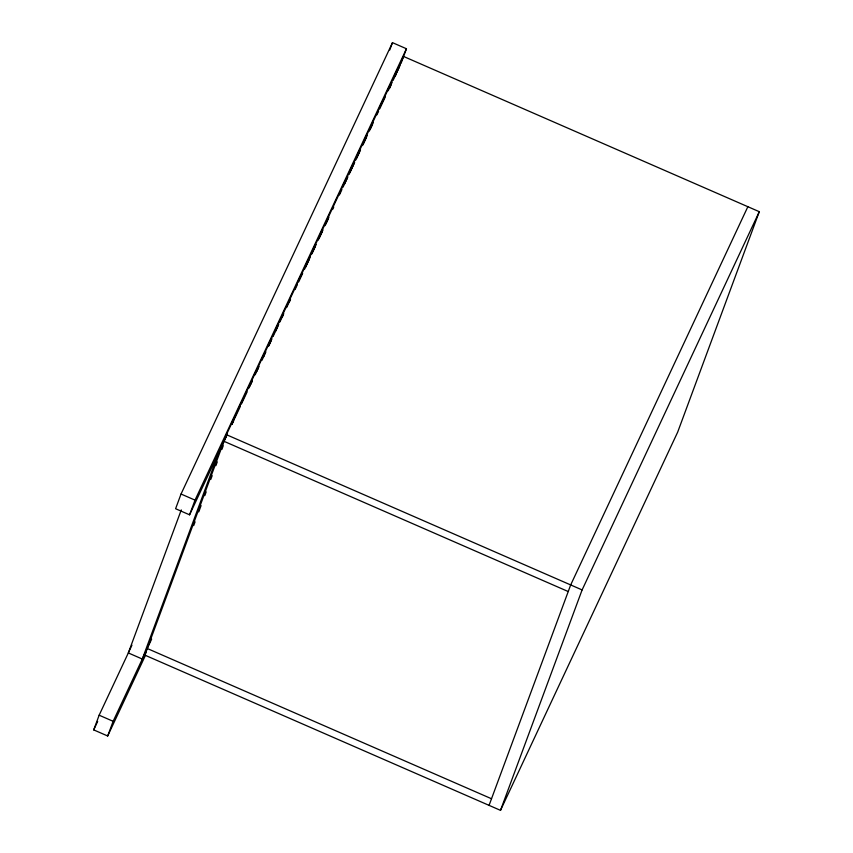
<?xml version="1.0" encoding="UTF-8"?>
<svg xmlns="http://www.w3.org/2000/svg" width="853" height="853" viewBox="0 0 853 853"><rect width="100%" height="100%" fill="white"/><g stroke="black" fill="none" stroke-linecap="round" stroke-linejoin="round"><path stroke-width="1.28" d="M145.564 655.125L107.691 735.99L93.713 729.891L99.151 715.198L131.948 645.199M401.017 63.442L406.454 48.749L392.476 42.65L181.039 494.026L175.601 508.729L189.569 514.817L227.452 433.964M181.273 509.902L128.323 652.94L142.291 659.038L218.741 452.559M107.691 735.99L113.129 721.297L151.631 639.164M189.569 514.817L195.017 500.125L406.454 48.749M144.818 655.115L226.429 434.689L403.597 56.469L759.287 211.693L677.677 432.13L500.498 810.35L144.818 655.115L145.938 652.705M193.695 525.576L195.081 521.833M198.77 511.853L201.084 505.605M204.784 495.625L206.17 491.872M210.787 479.397L212.173 475.654M215.873 465.663L217.259 461.921M221.876 449.435L223.262 445.692M389.757 49.996L392.476 42.65M389.906 87.923L391.292 84.202M395.12 76.471L396.048 73.976M489.068 805.36L570.678 584.934L747.857 206.703M500.498 810.35L582.109 589.924L759.287 211.693M226.706 435.467L223.976 441.3L568.226 591.545M231.877 424.442L233.573 420.828M234.692 418.418L240.343 406.369M241.463 403.959L247.114 391.911M249.929 385.897L252.189 381.078M256.7 371.439L257.83 369.029M263.47 356.981L264.601 354.571M268.556 346.147L271.936 338.918M273.067 336.509L278.707 324.46M279.837 322.05L283.782 313.616M286.608 307.602L290.553 299.168M295.074 289.53L297.324 284.71M304.66 269.047L310.311 257.009M311.43 254.599L315.386 246.165M318.201 240.141L322.157 231.707M324.972 225.693L328.927 217.259M340.208 193.162L341.904 189.558M343.034 187.148L346.979 178.714M349.805 172.69L353.75 164.256M356.575 158.231L360.52 149.808M363.346 143.784L367.291 135.35M370.117 129.325L372.377 124.506M376.887 114.867L378.583 111.253M379.713 108.853L385.353 96.805M388.168 90.781L392.124 82.346M394.939 76.322L398.895 67.899M231.973 424.304L234.234 419.473M248.937 388.094L252.328 380.854M255.154 374.819L259.109 366.374M261.935 360.339L265.891 351.894M268.716 345.86L270.987 341.029M275.508 331.369L277.769 326.55M282.29 316.889L283.42 314.48M289.071 302.41L290.201 300M298.689 281.895L302.644 273.44M305.47 267.405L309.426 258.96M312.251 252.925L316.207 244.48M319.033 238.445L322.999 229.99M325.825 223.966L328.085 219.136M332.606 209.475L333.736 207.066M339.387 194.996L340.518 192.586M344.473 184.131L347.875 176.891M349.005 174.481L354.656 162.411M355.786 159.991L359.742 151.546M362.568 145.511L366.523 137.066M369.349 131.031L373.315 122.587M393.094 80.342L398.852 68.059M399.321 67.067L400.452 64.647M93.713 729.891L97.668 721.446M226.429 434.689L582.109 589.924M181.039 494.026L195.017 500.125M147.26 648.504L491.52 798.749M99.151 715.198L113.129 721.297"/></g></svg>
